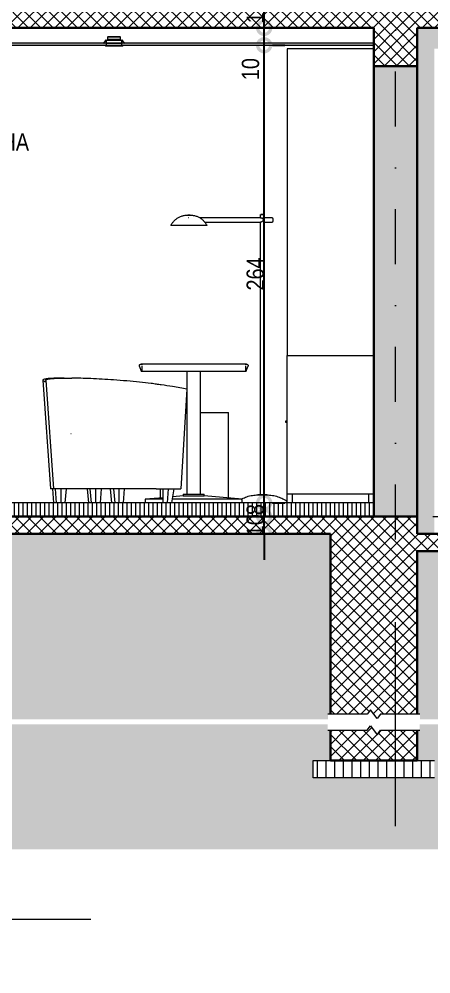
# Model space of a CAD drawing. Header units: centimetres. Extents: x 0 to 25250, y 0 to 2250.
# Drawn here: x 10441 to 10679, y 1132 to 1683 of the extents above; entities that cross this region are included whole.
import ezdxf

# ---------------------------------------------------------------- set-up
doc = ezdxf.new("R2010")
doc.units = ezdxf.units.CM
doc.linetypes.add('20-View-1$0$Dash', pattern=[31.75, 15.875, -15.875])
doc.linetypes.add('20-View-1$0$Dash dot', pattern=[79.375, 31.75, -23.8125, 0, -23.8125])
for name, color, linetype, lineweight in [('A-ANNO-DIMS', 7, 'Continuous', 9), ('A-AREA-IDEN', 7, 'Continuous', 9), ('A-CLNG', 7, 'Continuous', 15), ('A-CLNG-PATT', 7, 'Continuous', 15), ('A-DETL', 7, 'Continuous', 9), ('A-DETL-GENF', 7, 'Continuous', 9), ('A-DETL-MBND', 7, 'Continuous', 9), ('A-FLOR-FNSH', 7, 'Continuous', 9), ('A-FLOR-LEVL', 7, 'Continuous', 9), ('A-FLOR-MCUT', 7, 'Continuous', 9), ('A-FLOR-PATT', 7, 'Continuous', 9), ('A-WALL', 7, 'Continuous', 9), ('A-WALL-PATT', 7, 'Continuous', 9), ('E-ELEC-EQPM', 7, 'Continuous', 9), ('E-LITE-EQPM', 7, 'Continuous', 9), ('G-ANNO-TTLB', 7, 'Continuous', 9), ('I-FURN', 7, 'Continuous', 9), ('M-EQPM', 7, 'Continuous', 9), ('S-BEAM', 7, 'Continuous', 9), ('S-GRID', 7, 'Continuous', 9)]:
    doc.layers.add(name, color=color, linetype=linetype, lineweight=lineweight)
doc.styles.add('20-View-1$0$Arial Narrow', font='ARIALN.TTF', dxfattribs={"height": 10})
doc.styles.add('20-View-1$0$Arial Narrow_1', font='ARIALN.TTF', dxfattribs={"height": 10})
doc.dimstyles.new('20-View-1$0$TEC_DIM', dxfattribs={"dimscale": 30.48, "dimtxt": 10.23431, "dimasz": 0.492126, "dimexe": 0.393701, "dimexo": 0.246063, "dimgap": 0, "dimtad": 1, "dimdec": 0, "dimzin": 0, "dimdsep": 46, "dimtxsty": '20-View-1$0$Arial Narrow', "dimblk1": '20-View-1$0$_DotSmall', "dimblk2": '20-View-1$0$_DotSmall', "dimsah": 1, "dimcen": 0.09, "dimazin": 0, "dimtfac": 1, "dimtdec": 4, "dimtix": 1, "dimtmove": 0, "dimatfit": 3, "dimfxl": 1, "dimtvp": 1, "dimtolj": 1, "dimtzin": 0, "dimarcsym": 2})
doc.dimstyles.new('20-View-1$0$TEC_DIM_2', dxfattribs={"dimscale": 30.48, "dimtxt": 10.23431, "dimasz": 0.492126, "dimexe": 0.393701, "dimexo": 0.246063, "dimgap": 0, "dimtad": 1, "dimdec": 0, "dimzin": 0, "dimdsep": 46, "dimtxsty": '20-View-1$0$Arial Narrow', "dimblk1": '20-View-1$0$_DotSmall', "dimblk2": '20-View-1$0$_DotSmall', "dimsah": 1, "dimcen": 0.09, "dimazin": 0, "dimtfac": 1, "dimtdec": 4, "dimtix": 1, "dimtmove": 2, "dimatfit": 3, "dimfxl": 1, "dimtvp": 1, "dimtolj": 1, "dimtzin": 0, "dimarcsym": 2})
pattern_1 = [(45, (10368.9557, 1691.626), (-3.535534, 3.535534), []), (135, (10368.9557, 1691.626), (-3.535534, -3.535534), [])]
pattern_2 = [(0, (10368.956, 1691.626), (19.05, 19.05), [19.05, -19.05]), (0, (10368.956, 1698.77), (19.05, 19.05), [19.05, -19.05]), (0, (10368.956, 1705.913), (19.05, 19.05), [19.05, -19.05]), (90, (10371.337, 1708.295), (-19.05, 19.05), [19.05, -19.05]), (90, (10378.48, 1708.295), (-19.05, 19.05), [19.05, -19.05]), (90, (10385.625, 1708.295), (-19.05, 19.05), [19.05, -19.05])]

# ---------------------------------------------------------------- blocks, each defined once
blk = doc.blocks.new('Viewport - TYPE-NAME SCALE LEVEL-1451543-СГРАДА ТИП III - ВЕРТИКАЛНИ РАЗРЕЗИ 1-1_ 2-2')
at = {"layer": 'G-ANNO-TTLB'}
for p, q in [((0, -0.627), (0, 0.627)), ((2.363, 0), (-3.913, 0))]:
    blk.add_line(p, q, dxfattribs=at)
blk = doc.blocks.new('ШКАФ - ШКАФ-2266388-1-1')
at = {"layer": 'I-FURN', "color": 253, "true_color": 0xaaaaaa}
for p, q in [((-759.14, 93), (-709.14, 93)), ((-759.14, 13), (-759.14, 93)), ((-709.14, 13), (-759.14, 13)), ((-756.14, 8), (-756.14, 13)), ((-712.14, 8), (-712.14, 13))]:
    blk.add_line(p, q, dxfattribs=at)
blk = doc.blocks.new('Furniture_Crescent_Armchair - 870x580x380mm-1673152-1-1')
at = {"layer": 'I-FURN', "color": 253, "true_color": 0xaaaaaa}
for p, q in [((-898.52, 78.72), (-894.14, 16)), ((-887.86, 79.85), (-883.61, 79.85)), ((-817.2, 73.47), (-820.66, 16)), ((-884.7, 16), (-894.14, 16)), ((-892.31, 8), (-893.01, 16)), ((-889.83, 16), (-889.83, 8)), ((-887.36, 8), (-886.65, 16)), ((-880.46, 16), (-884.7, 16)), ((-834.89, 16), (-880.46, 16)), ((-872.17, 8), (-872.88, 16)), ((-869.69, 8), (-869.69, 16)), ((-866.51, 16), (-867.22, 8)), ((-859.43, 16), (-858.72, 8)), ((-856.24, 8), (-856.24, 16)), ((-853.77, 8), (-853.06, 16)), ((-834.89, 16), (-820.66, 16)), ((-830.8, 8), (-830.8, 16)), ((-828.33, 8), (-827.62, 16)), ((-825.85, 8), (-824.44, 16))]:
    blk.add_line(p, q, dxfattribs=at)
at = {"layer": 'I-FURN', "color": 253, "true_color": 0xaaaaaa, "flags": 128}
blk.add_lwpolyline([(-884.11, 47.99), (-884.01, 48), (-883.92, 48)], dxfattribs=at)
at = {"layer": 'I-FURN', "color": 253, "true_color": 0xaaaaaa}
for points, knots in [([(-898.47, 78.59), (-898.6, 78.79), (-898.34, 79.15), (-896.35, 79.55), (-893.45, 79.76), (-890.46, 79.84), (-888.76, 79.85), (-887.86, 79.85)], [0.4705882, 0.4705882, 0.4705882, 0.4705882, 0.6029412, 0.7352941, 0.8676471, 0.9338235, 1, 1, 1, 1]), ([(-831.92, 76), (-832.81, 76.13), (-834.68, 76.4), (-838.75, 76.92), (-844.39, 77.56), (-851.75, 78.26), (-859.1, 78.84), (-866.11, 79.29), (-872.57, 79.61), (-877.53, 79.78), (-881.14, 79.84), (-882.81, 79.85), (-883.61, 79.85)], [-1, -1, -1, -1, -0.933824, -0.867647, -0.735294, -0.602941, -0.470588, -0.352941, -0.235294, -0.117647, -0.058824, 0, 0, 0, 0]), ([(-817.2, 73.47), (-818.42, 73.72), (-821.02, 74.22), (-825.86, 75.06), (-829.64, 75.66), (-831.92, 76)], [-1, -1, -1, -1, -0.7, -0.4, 0, 0, 0, 0])]:
    blk.add_open_spline(points, degree=3, knots=knots, dxfattribs=at)
blk = doc.blocks.new('Furniture_Crescent_Armchair - 870x580x380mm-1824840-1-1')
at = {"layer": 'I-FURN', "color": 253, "true_color": 0xaaaaaa}
for p, q in [((-900.25, 78.72), (-895.87, 16)), ((-887.86, 79.85), (-889.59, 79.85)), ((-894.28, 16), (-895.87, 16)), ((-894.74, 16), (-894.04, 8)), ((-874.61, 16), (-873.9, 8)), ((-860.45, 8), (-861.16, 16)), ((-832.53, 16), (-832.53, 10.75))]:
    blk.add_line(p, q, dxfattribs=at)
blk.add_open_spline([(-889.59, 79.85), (-890.39, 79.85), (-891.91, 79.84), (-894.63, 79.78), (-897.38, 79.61), (-899.52, 79.29), (-900.47, 78.84), (-900.05, 78.32), (-899, 77.92), (-898.43, 77.75)], degree=3, knots=[0, 0, 0, 0, 0.0588235, 0.1176471, 0.2352941, 0.3529412, 0.4705882, 0.6029412, 0.6983629, 0.6983629, 0.6983629, 0.6983629], dxfattribs=at)
blk = doc.blocks.new('Furniture_Table_Cafe - Furniture_Table_Cafe-1825741-1-1')
at = {"layer": 'I-FURN', "color": 253, "true_color": 0xaaaaaa}
for p, q in [((-844.46, 86.64), (-843.44, 84)), ((-843.44, 84), (-782.84, 84)), ((-843.14, 88), (-843.14, 87.3)), ((-843.14, 86.85), (-843.14, 84)), ((-817.14, 84), (-817.14, 12.92)), ((-809.14, 12.92), (-809.14, 84)), ((-783.14, 87.3), (-783.14, 88)), ((-783.14, 84), (-783.14, 86.85)), ((-782.84, 84), (-781.83, 86.64)), ((-819.23, 11.92), (-825.25, 11.39)), ((-819.23, 12.92), (-819.23, 11.92)), ((-819.23, 12.92), (-807.06, 12.92)), ((-819.23, 11.92), (-807.06, 11.92)), ((-807.06, 11.92), (-807.06, 12.92)), ((-785.14, 10), (-807.06, 11.92)), ((-830.8, 10.9), (-841.14, 10)), ((-841.14, 10), (-841.14, 8)), ((-830.87, 10), (-841.14, 10)), ((-785.14, 10), (-825.55, 10)), ((-785.14, 8), (-785.14, 10))]:
    blk.add_line(p, q, dxfattribs=at)
at = {"layer": 'I-FURN', "color": 253, "true_color": 0xaaaaaa, "flags": 128}
for points in [[(-844.46, 86.64), (-844.47, 86.68), (-844.48, 86.72), (-844.49, 86.76), (-844.5, 86.79), (-844.51, 86.83), (-844.52, 86.87), (-844.52, 86.91), (-844.52, 86.95), (-844.52, 86.99), (-844.52, 87.03), (-844.52, 87.07), (-844.52, 87.11), (-844.51, 87.15), (-844.51, 87.19), (-844.5, 87.23), (-844.49, 87.27), (-844.48, 87.31), (-844.46, 87.35), (-844.45, 87.38), (-844.43, 87.42), (-844.41, 87.46), (-844.39, 87.49), (-844.37, 87.53), (-844.35, 87.56), (-844.33, 87.59), (-844.31, 87.62), (-844.28, 87.65), (-844.25, 87.68), (-844.23, 87.71), (-844.2, 87.74), (-844.17, 87.77), (-844.13, 87.79), (-844.1, 87.82), (-844.07, 87.84), (-844.04, 87.86), (-844, 87.88), (-843.97, 87.9), (-843.93, 87.91), (-843.89, 87.93), (-843.85, 87.94), (-843.82, 87.96), (-843.78, 87.97), (-843.74, 87.98), (-843.7, 87.98), (-843.66, 87.99), (-843.62, 88), (-843.58, 88), (-843.54, 88), (-843.52, 88)], [(-843.52, 88), (-843.5, 88), (-843.43, 88), (-843.31, 88), (-843.14, 88)], [(-782.76, 88), (-782.79, 88), (-782.86, 88), (-782.98, 88), (-783.15, 88), (-783.37, 88), (-783.63, 88), (-783.95, 88), (-784.31, 88), (-784.71, 88), (-785.16, 88), (-785.66, 88), (-786.2, 88), (-786.78, 88), (-787.4, 88), (-788.07, 88), (-788.78, 88), (-789.52, 88), (-790.3, 88), (-791.12, 88), (-791.98, 88), (-792.87, 88), (-793.79, 88), (-794.74, 88), (-795.72, 88), (-796.73, 88), (-797.76, 88), (-798.82, 88), (-799.91, 88), (-801.01, 88), (-802.13, 88), (-803.28, 88), (-804.43, 88), (-805.6, 88), (-806.79, 88), (-807.98, 88), (-809.18, 88), (-810.39, 88), (-811.6, 88), (-812.82, 88), (-814.03, 88), (-815.24, 88), (-816.45, 88), (-817.66, 88), (-818.86, 88), (-820.05, 88), (-821.22, 88), (-822.39, 88), (-823.54, 88), (-824.67, 88), (-825.79, 88), (-826.88, 88), (-827.95, 88), (-829, 88), (-830.03, 88), (-831.02, 88), (-831.99, 88), (-832.93, 88), (-833.83, 88), (-834.71, 88), (-835.55, 88), (-836.35, 88), (-837.11, 88), (-837.84, 88), (-838.53, 88), (-839.18, 88), (-839.78, 88), (-840.34, 88), (-840.86, 88), (-841.34, 88), (-841.77, 88), (-842.15, 88), (-842.49, 88), (-842.78, 88), (-843.02, 88), (-843.22, 88), (-843.37, 88), (-843.47, 88), (-843.52, 88), (-843.52, 88)], [(-783.17, 88), (-783.07, 88), (-782.92, 88), (-782.82, 88), (-782.77, 88), (-782.76, 88)], [(-782.76, 88), (-782.72, 88), (-782.68, 88), (-782.64, 87.99), (-782.6, 87.99), (-782.56, 87.98), (-782.53, 87.97), (-782.49, 87.96), (-782.45, 87.95), (-782.41, 87.94), (-782.37, 87.92), (-782.34, 87.9), (-782.3, 87.89), (-782.27, 87.87), (-782.23, 87.85), (-782.2, 87.83), (-782.17, 87.8), (-782.13, 87.78), (-782.1, 87.75), (-782.07, 87.72), (-782.05, 87.7), (-782.02, 87.67), (-781.99, 87.64), (-781.97, 87.61), (-781.94, 87.57), (-781.92, 87.54), (-781.9, 87.51), (-781.88, 87.47), (-781.86, 87.44), (-781.85, 87.4), (-781.83, 87.36), (-781.82, 87.32), (-781.8, 87.29), (-781.79, 87.25), (-781.79, 87.21), (-781.78, 87.17), (-781.77, 87.13), (-781.77, 87.09), (-781.76, 87.05), (-781.76, 87.01), (-781.76, 86.97), (-781.77, 86.93), (-781.77, 86.89), (-781.77, 86.85), (-781.78, 86.81), (-781.79, 86.77), (-781.8, 86.73), (-781.81, 86.7), (-781.82, 86.66), (-781.83, 86.64)]]:
    blk.add_lwpolyline(points, dxfattribs=at)
blk = doc.blocks.new('Fireplace - Type 1-2346596-1-1')
at = {"layer": 'E-ELEC-EQPM', "color": 253, "true_color": 0xaaaaaa}
for p, q in [((-759.14, 270), (-759.14, 93)), ((-709.14, 270), (-759.14, 270)), ((-760.07, 54.99), (-760.07, 54.49)), ((-759.14, 54.99), (-760.07, 54.99)), ((-760.07, 54.99), (-760.07, 54.49)), ((-760.07, 54.99), (-759.14, 54.99)), ((-760.07, 54.49), (-759.14, 54.49)), ((-759.14, 54.49), (-760.07, 54.49)), ((-759.37, 54.99), (-759.14, 54.99)), ((-759.37, 54.49), (-759.37, 54.99)), ((-759.14, 54.99), (-759.37, 54.99)), ((-759.37, 54.99), (-759.37, 54.49)), ((-759.14, 54.49), (-759.37, 54.49)), ((-759.37, 54.49), (-759.14, 54.49)), ((-759.14, 8), (-759.14, 13))]:
    blk.add_line(p, q, dxfattribs=at)
blk = doc.blocks.new('Heat_Pump-Floor_Unit-VRV_IV-Daikin-FXLQ_MVJU - ERROR_LOAD Type Catalog-2382949-1-1')
at = {"layer": 'M-EQPM'}
for p, q in [((-818.01, 60.01), (-817.14, 60.01)), ((-809.14, 60.01), (-795.68, 60.01)), ((-795.68, 60.01), (-793.14, 60.01)), ((-793.14, 10.7), (-793.14, 60.01))]:
    blk.add_line(p, q, dxfattribs=at)
blk = doc.blocks.new('TEC-BREAKLINE - M_Break Line-2500870-1-1')
at = {"layer": 'A-DETL-GENF'}
for p, q in [((-1762.95, -114), (-1785.63, -114)), ((-1761.05, -111.46), (-1762.95, -114)), ((-1757.24, -116.54), (-1761.05, -111.46)), ((-1755.33, -114), (-1757.24, -116.54)), ((-1732.57, -114), (-1755.33, -114))]:
    blk.add_line(p, q, dxfattribs=at)
blk = doc.blocks.new('TEC-BREAKLINE - M_Break Line-V26-1-1')
at = {"layer": 'A-DETL-GENF'}
for p, q in [((-1762.95, -123.37), (-1761.05, -120.83)), ((-1761.05, -120.83), (-1757.24, -125.91)), ((-1785.72, -123.37), (-1762.95, -123.37)), ((-1757.24, -125.91), (-1755.33, -123.37)), ((-1755.33, -123.37), (-1732.66, -123.37))]:
    blk.add_line(p, q, dxfattribs=at)
blk = doc.blocks.new('20-View-1$0$_DotSmall')
at = {"color": 0, "linetype": 'ByBlock', "const_width": 0.5}
blk.add_lwpolyline([(-0.0625, 0, 1), (0.0625, 0, 1)], format="xyb", close=True, dxfattribs=at)
blk = doc.blocks.new('*D2991')
at = {"layer": 'A-ANNO-DIMS', "color": 0, "lineweight": -2, "transparency": 16777216}
for p, q in [((10582.28, 1395.96), (10582.28, 1410.96)), ((10582.28, 1385.96), (10582.28, 1395.96)), ((10587.13, 1395.96), (10594.28, 1395.96)), ((10582.28, 1385.96), (10582.28, 1370.96)), ((10587.13, 1385.96), (10594.28, 1385.96))]:
    blk.add_line(p, q, dxfattribs=at)
at = {"layer": 'A-ANNO-DIMS', "color": 0, "lineweight": -2, "transparency": 16777216, "xscale": 15, "yscale": 15, "zscale": 15}
for p, rotation in [((10582.28, 1395.96), 270), ((10582.28, 1385.96), 90)]:
    blk.add_blockref('20-View-1$0$_DotSmall', p, dxfattribs=dict(at, rotation=rotation))
at = {"layer": 'A-ANNO-DIMS', "color": 0, "transparency": 16777216, "insert": (10577.18, 1390.96), "char_height": 10, "width": 15.2053, "attachment_point": 5, "rotation": 90, "style": '20-View-1$0$Arial Narrow'}
blk.add_mtext('\\A1;10', dxfattribs=at)
blk = doc.blocks.new('*D2992')
at = {"layer": 'A-ANNO-DIMS', "color": 0, "lineweight": -2, "transparency": 16777216}
for p, q in [((10582.28, 1395.96), (10582.28, 1403.96)), ((10587.13, 1403.96), (10594.28, 1403.96)), ((10587.13, 1395.96), (10594.28, 1395.96))]:
    blk.add_line(p, q, dxfattribs=at)
at = {"layer": 'A-ANNO-DIMS', "color": 0, "lineweight": -2, "transparency": 16777216, "xscale": 15, "yscale": 15, "zscale": 15}
for p, rotation in [((10582.28, 1403.96), 90), ((10582.28, 1395.96), 270)]:
    blk.add_blockref('20-View-1$0$_DotSmall', p, dxfattribs=dict(at, rotation=rotation))
at = {"layer": 'A-ANNO-DIMS', "color": 0, "transparency": 16777216, "insert": (10577.18, 1399.96), "char_height": 10, "width": 7.6026, "attachment_point": 5, "rotation": 90, "style": '20-View-1$0$Arial Narrow'}
blk.add_mtext('\\A1;8', dxfattribs=at)
blk = doc.blocks.new('*D2993')
at = {"layer": 'A-ANNO-DIMS', "color": 0, "lineweight": -2, "transparency": 16777216}
for p, q in [((10582.28, 1403.96), (10582.28, 1667.96)), ((10587.13, 1667.96), (10594.28, 1667.96)), ((10587.13, 1403.96), (10594.28, 1403.96))]:
    blk.add_line(p, q, dxfattribs=at)
at = {"layer": 'A-ANNO-DIMS', "color": 0, "lineweight": -2, "transparency": 16777216, "xscale": 15, "yscale": 15, "zscale": 15}
for p, rotation in [((10582.28, 1667.96), 90), ((10582.28, 1403.96), 270)]:
    blk.add_blockref('20-View-1$0$_DotSmall', p, dxfattribs=dict(at, rotation=rotation))
at = {"layer": 'A-ANNO-DIMS', "color": 0, "transparency": 16777216, "insert": (10577.18, 1535.96), "char_height": 10, "width": 22.8079, "attachment_point": 5, "rotation": 90, "style": '20-View-1$0$Arial Narrow'}
blk.add_mtext('\\A1;264', dxfattribs=at)
blk = doc.blocks.new('*D2994')
at = {"layer": 'A-ANNO-DIMS', "color": 0, "lineweight": -2, "transparency": 16777216}
for p, q in [((10582.28, 1667.96), (10582.28, 1677.96)), ((10587.13, 1677.96), (10594.28, 1677.96)), ((10587.13, 1667.96), (10594.28, 1667.96))]:
    blk.add_line(p, q, dxfattribs=at)
at = {"layer": 'A-ANNO-DIMS', "color": 0, "lineweight": -2, "transparency": 16777216, "xscale": 15, "yscale": 15, "zscale": 15}
for p, rotation in [((10582.28, 1677.96), 90), ((10582.28, 1667.96), 270)]:
    blk.add_blockref('20-View-1$0$_DotSmall', p, dxfattribs=dict(at, rotation=rotation))
at = {"layer": 'A-ANNO-DIMS', "color": 0, "transparency": 16777216, "insert": (10569.36, 1647.82), "char_height": 10, "width": 15.2053, "attachment_point": 1, "rotation": 90, "line_spacing_factor": 0.974696, "style": '20-View-1$0$Arial Narrow'}
blk.add_mtext('\\A1;10', dxfattribs=at)
blk = doc.blocks.new('*D2995')
at = {"layer": 'A-ANNO-DIMS', "color": 0, "lineweight": -2, "transparency": 16777216}
for p, q in [((10582.28, 1677.96), (10582.28, 1695.96)), ((10587.13, 1695.96), (10594.28, 1695.96)), ((10587.13, 1677.96), (10594.28, 1677.96))]:
    blk.add_line(p, q, dxfattribs=at)
at = {"layer": 'A-ANNO-DIMS', "color": 0, "lineweight": -2, "transparency": 16777216, "xscale": 15, "yscale": 15, "zscale": 15}
for p, rotation in [((10582.28, 1695.96), 90), ((10582.28, 1677.96), 270)]:
    blk.add_blockref('20-View-1$0$_DotSmall', p, dxfattribs=dict(at, rotation=rotation))
at = {"layer": 'A-ANNO-DIMS', "color": 0, "transparency": 16777216, "insert": (10577.18, 1686.96), "char_height": 10, "width": 15.2053, "attachment_point": 5, "rotation": 90, "style": '20-View-1$0$Arial Narrow'}
blk.add_mtext('\\A1;18', dxfattribs=at)
blk = doc.blocks.new('ClearAccent-RS060B-3D - 1xLED5-36-_830-V6-1-1')
at = {"layer": 'E-LITE-EQPM', "lineweight": 5}
for p, q in [((-863.72, 273.32), (-863.64, 273.25)), ((-854.64, 273.25), (-854.57, 273.32))]:
    blk.add_line(p, q, dxfattribs=at)
blk = doc.blocks.new('ClearAccent-RS060B-3D - 1xLED5-36-_830-V7-1-1')
at = {"layer": 'E-LITE-EQPM', "lineweight": 5}
for p, q in [((-862.54, 277), (-862.89, 276.64)), ((-862.89, 276.64), (-862.89, 275.24)), ((-855.39, 276.64), (-862.89, 276.64)), ((-862.54, 277), (-855.75, 277)), ((-855.39, 276.64), (-855.75, 277)), ((-855.39, 275.24), (-855.39, 276.64)), ((-863.88, 275.11), (-865.26, 273.15)), ((-865.26, 273.15), (-865.09, 273.03)), ((-865.09, 273.03), (-863.72, 275)), ((-864.14, 272), (-864.14, 271.5)), ((-864.14, 272), (-854.14, 272)), ((-854.14, 271.5), (-864.14, 271.5)), ((-863.72, 275), (-863.88, 275.11)), ((-863.72, 275), (-863.72, 273.32)), ((-863.72, 275), (-854.57, 275)), ((-863.72, 273.32), (-863.64, 273.25)), ((-863.72, 273.32), (-854.57, 273.32)), ((-863.64, 273.25), (-863.64, 272)), ((-863.64, 273.25), (-854.64, 273.25)), ((-862.89, 275.24), (-863.14, 275)), ((-862.89, 275.24), (-855.39, 275.24)), ((-855.39, 275.24), (-862.89, 275.24)), ((-862.44, 275.24), (-862.44, 275)), ((-855.85, 275), (-855.85, 275.24)), ((-855.15, 275), (-855.39, 275.24)), ((-854.64, 273.25), (-854.57, 273.32)), ((-854.64, 272), (-854.64, 273.25)), ((-854.41, 275.11), (-854.57, 275)), ((-854.57, 275), (-853.2, 273.03)), ((-854.57, 273.32), (-854.57, 275)), ((-853.03, 273.15), (-854.41, 275.11)), ((-854.14, 271.5), (-854.14, 272)), ((-853.2, 273.03), (-853.03, 273.15))]:
    blk.add_line(p, q, dxfattribs=at)
blk = doc.blocks.new('Stehleuchte Verlängerungsarm - 1521lm _ 2700K _ 1600x600mm-1640303-1-1')
at = {"layer": 'E-LITE-EQPM', "lineweight": 5}
for p, q in [((-816.22, 172.39), (-816.42, 172.4)), ((-774.44, 172.44), (-809.7, 172.44)), ((-774.81, 174.35), (-774.81, 172.39)), ((-773.94, 174.35), (-774.43, 174.35)), ((-774.43, 174.35), (-772.58, 174.35)), ((-773.12, 174.35), (-773.93, 174.35)), ((-768.13, 172.44), (-772.6, 172.44)), ((-772.58, 174.35), (-772.38, 174.35)), ((-772.2, 172.03), (-772.2, 174.35)), ((-808.57, 168), (-826.24, 168)), ((-805.65, 168), (-808.57, 168)), ((-806.85, 169.9), (-774.44, 169.9)), ((-774.81, 169.96), (-774.81, 12.48)), ((-772.6, 169.9), (-768.13, 169.9)), ((-772.2, 12.48), (-772.2, 170.32))]:
    blk.add_line(p, q, dxfattribs=at)
at = {"layer": 'E-LITE-EQPM', "lineweight": 5, "flags": 128}
for points in [[(-826.37, 168), (-826.16, 168.39), (-825.94, 168.76), (-825.7, 169.13), (-825.45, 169.49), (-825.19, 169.83), (-824.91, 170.17), (-824.62, 170.5), (-824.32, 170.81), (-824, 171.11), (-823.67, 171.4), (-823.33, 171.67), (-822.98, 171.93), (-822.62, 172.18), (-822.25, 172.41), (-821.88, 172.63), (-821.49, 172.83), (-821.09, 173.02), (-820.69, 173.19), (-820.28, 173.34), (-819.87, 173.48), (-819.45, 173.6), (-819.03, 173.71), (-818.6, 173.79), (-818.17, 173.86), (-817.73, 173.92), (-817.3, 173.95), (-816.86, 173.97), (-816.64, 173.97)], [(-815.45, 173.97), (-815.47, 173.97), (-815.49, 173.97), (-815.51, 173.97), (-815.54, 173.97), (-815.56, 173.97), (-815.58, 173.97), (-815.61, 173.97), (-815.63, 173.97), (-815.66, 173.97), (-815.68, 173.97), (-815.71, 173.97), (-815.73, 173.97), (-815.76, 173.97), (-815.79, 173.97), (-815.81, 173.97), (-815.84, 173.97), (-815.87, 173.97), (-815.9, 173.97), (-815.93, 173.97), (-815.95, 173.97), (-815.98, 173.97), (-816.01, 173.97), (-816.04, 173.97), (-816.06, 173.97), (-816.09, 173.97), (-816.12, 173.97), (-816.14, 173.97), (-816.17, 173.97), (-816.2, 173.97), (-816.22, 173.97), (-816.25, 173.97), (-816.27, 173.97), (-816.3, 173.97), (-816.32, 173.97), (-816.34, 173.97), (-816.36, 173.97), (-816.39, 173.97), (-816.41, 173.97), (-816.43, 173.97), (-816.45, 173.97), (-816.47, 173.97), (-816.48, 173.97), (-816.5, 173.97), (-816.52, 173.97), (-816.53, 173.97), (-816.55, 173.97), (-816.56, 173.97), (-816.57, 173.97), (-816.58, 173.97), (-816.59, 173.97), (-816.6, 173.97), (-816.61, 173.97), (-816.62, 173.97), (-816.62, 173.97), (-816.63, 173.97), (-816.63, 173.97), (-816.63, 173.97), (-816.64, 173.97), (-816.64, 173.97)], [(-816.64, 173.97), (-816.64, 173.97), (-816.63, 173.97), (-816.63, 173.97), (-816.63, 173.97), (-816.62, 173.97), (-816.62, 173.97), (-816.61, 173.97), (-816.6, 173.97), (-816.59, 173.97), (-816.58, 173.97), (-816.57, 173.97), (-816.56, 173.97), (-816.54, 173.97), (-816.53, 173.97), (-816.52, 173.97), (-816.5, 173.97), (-816.48, 173.97), (-816.46, 173.97), (-816.45, 173.97), (-816.43, 173.97)], [(-816.43, 173.97), (-816.41, 173.97), (-816.39, 173.97), (-816.37, 173.97), (-816.35, 173.97), (-816.33, 173.97), (-816.3, 173.97), (-816.28, 173.97), (-816.25, 173.97), (-816.23, 173.97), (-816.2, 173.97), (-816.18, 173.97), (-816.15, 173.97), (-816.12, 173.97), (-816.1, 173.97), (-816.07, 173.97), (-816.04, 173.97), (-816.02, 173.97), (-815.99, 173.97), (-815.96, 173.97), (-815.93, 173.97), (-815.9, 173.97), (-815.88, 173.97), (-815.85, 173.97), (-815.82, 173.97), (-815.79, 173.97), (-815.77, 173.97), (-815.74, 173.97), (-815.71, 173.97), (-815.69, 173.97), (-815.66, 173.97), (-815.64, 173.97), (-815.61, 173.97), (-815.59, 173.97), (-815.57, 173.97), (-815.54, 173.97), (-815.52, 173.97), (-815.5, 173.97), (-815.48, 173.97), (-815.46, 173.97), (-815.44, 173.97), (-815.42, 173.97), (-815.4, 173.97), (-815.38, 173.97), (-815.37, 173.97), (-815.35, 173.97), (-815.34, 173.97), (-815.33, 173.97), (-815.31, 173.97), (-815.3, 173.97), (-815.29, 173.97), (-815.28, 173.97), (-815.28, 173.97), (-815.27, 173.97), (-815.26, 173.97), (-815.26, 173.97), (-815.25, 173.97), (-815.25, 173.97), (-815.25, 173.97), (-815.25, 173.97)], [(-815.25, 173.97), (-815.25, 173.97), (-815.25, 173.97), (-815.25, 173.97), (-815.26, 173.97), (-815.26, 173.97), (-815.27, 173.97), (-815.28, 173.97), (-815.28, 173.97), (-815.29, 173.97), (-815.3, 173.97), (-815.32, 173.97), (-815.33, 173.97), (-815.34, 173.97), (-815.36, 173.97), (-815.37, 173.97), (-815.39, 173.97), (-815.4, 173.97), (-815.42, 173.97), (-815.44, 173.97), (-815.45, 173.97)], [(-815.25, 173.97), (-814.81, 173.96), (-814.38, 173.94), (-813.94, 173.89), (-813.51, 173.83), (-813.08, 173.75), (-812.65, 173.66), (-812.23, 173.55), (-811.82, 173.42), (-811.4, 173.27), (-811, 173.11), (-810.6, 172.93), (-810.21, 172.74), (-809.83, 172.53), (-809.45, 172.3), (-809.09, 172.06), (-808.73, 171.81), (-808.39, 171.54), (-808.05, 171.26), (-807.73, 170.97), (-807.42, 170.66), (-807.12, 170.34), (-806.84, 170.01), (-806.57, 169.67), (-806.31, 169.32), (-806.07, 168.95), (-805.84, 168.58), (-805.62, 168.2), (-805.52, 168)], [(-785.68, 10.05), (-785.38, 10.21), (-784.65, 10.57), (-783.92, 10.9), (-783.17, 11.2), (-782.41, 11.47), (-781.63, 11.71), (-780.85, 11.92), (-780.07, 12.09), (-779.27, 12.24), (-778.47, 12.35), (-777.67, 12.43), (-776.87, 12.48), (-776.06, 12.5), (-776.05, 12.5)], [(-775.3, 12.5), (-775.37, 12.5), (-775.44, 12.5), (-775.5, 12.5), (-775.56, 12.5), (-775.62, 12.5), (-775.68, 12.5), (-775.73, 12.5), (-775.77, 12.5), (-775.82, 12.5), (-775.86, 12.5), (-775.9, 12.5), (-775.93, 12.5), (-775.96, 12.5), (-775.98, 12.5), (-776, 12.5), (-776.02, 12.5), (-776.03, 12.5), (-776.04, 12.5), (-776.04, 12.5), (-776.05, 12.5)], [(-776.05, 12.5), (-776.04, 12.5), (-776.04, 12.5), (-776.03, 12.5), (-776.01, 12.5), (-775.99, 12.5), (-775.97, 12.5), (-775.95, 12.5), (-775.92, 12.5), (-775.88, 12.5), (-775.84, 12.5), (-775.8, 12.5), (-775.76, 12.5), (-775.71, 12.5), (-775.66, 12.5), (-775.6, 12.5), (-775.54, 12.5), (-775.48, 12.5), (-775.41, 12.5), (-775.35, 12.5), (-775.27, 12.5), (-775.2, 12.5), (-775.12, 12.5), (-775.04, 12.5), (-774.96, 12.5), (-774.88, 12.5), (-774.79, 12.5), (-774.7, 12.5), (-774.61, 12.5), (-774.52, 12.5), (-774.43, 12.5), (-774.33, 12.5), (-774.23, 12.5), (-774.14, 12.5), (-774.04, 12.5), (-773.94, 12.5), (-773.84, 12.5), (-773.74, 12.5), (-773.63, 12.5), (-773.53, 12.5), (-773.43, 12.5), (-773.33, 12.5), (-773.23, 12.5), (-773.13, 12.5), (-773.03, 12.5), (-772.93, 12.5), (-772.83, 12.5), (-772.73, 12.5), (-772.64, 12.5), (-772.54, 12.5), (-772.45, 12.5), (-772.36, 12.5), (-772.27, 12.5), (-772.18, 12.5), (-772.09, 12.5), (-772.01, 12.5), (-771.93, 12.5), (-771.85, 12.5), (-771.78, 12.5), (-771.71, 12.5)], [(-770.97, 12.5), (-770.97, 12.5), (-770.97, 12.5), (-770.98, 12.5), (-771, 12.5), (-771.02, 12.5), (-771.04, 12.5), (-771.06, 12.5), (-771.09, 12.5), (-771.13, 12.5), (-771.17, 12.5), (-771.21, 12.5), (-771.25, 12.5), (-771.3, 12.5), (-771.35, 12.5), (-771.41, 12.5), (-771.47, 12.5), (-771.53, 12.5), (-771.6, 12.5), (-771.66, 12.5), (-771.74, 12.5), (-771.81, 12.5), (-771.89, 12.5), (-771.97, 12.5), (-772.05, 12.5), (-772.13, 12.5), (-772.22, 12.5), (-772.31, 12.5), (-772.4, 12.5), (-772.49, 12.5), (-772.58, 12.5), (-772.68, 12.5), (-772.78, 12.5), (-772.87, 12.5), (-772.97, 12.5), (-773.07, 12.5), (-773.17, 12.5), (-773.27, 12.5), (-773.38, 12.5), (-773.48, 12.5), (-773.58, 12.5), (-773.68, 12.5), (-773.78, 12.5), (-773.88, 12.5), (-773.98, 12.5), (-774.08, 12.5), (-774.18, 12.5), (-774.28, 12.5), (-774.37, 12.5), (-774.47, 12.5), (-774.56, 12.5), (-774.65, 12.5), (-774.74, 12.5), (-774.83, 12.5), (-774.92, 12.5), (-775, 12.5), (-775.08, 12.5), (-775.16, 12.5), (-775.23, 12.5), (-775.3, 12.5)], [(-771.71, 12.5), (-771.64, 12.5), (-771.57, 12.5), (-771.51, 12.5), (-771.45, 12.5), (-771.39, 12.5), (-771.33, 12.5), (-771.28, 12.5), (-771.24, 12.5), (-771.19, 12.5), (-771.15, 12.5), (-771.12, 12.5), (-771.08, 12.5), (-771.05, 12.5), (-771.03, 12.5), (-771.01, 12.5), (-770.99, 12.5), (-770.98, 12.5), (-770.97, 12.5), (-770.97, 12.5), (-770.97, 12.5)], [(-770.97, 12.5), (-770.16, 12.48), (-769.35, 12.43), (-768.55, 12.35), (-767.75, 12.24), (-766.96, 12.09), (-766.17, 11.92), (-765.39, 11.71), (-764.62, 11.47), (-763.86, 11.2), (-763.11, 10.9), (-762.37, 10.57), (-761.65, 10.22), (-760.94, 9.83), (-760.25, 9.41), (-759.57, 8.97), (-759.14, 8.67)]]:
    blk.add_lwpolyline(points, dxfattribs=at)
at = {"layer": 'E-LITE-EQPM', "lineweight": 5}
for start_param, end_param in [(4.712389, 6.49927), (2.925508, 4.712389)]:
    blk.add_ellipse((-768.13, 171.17), major_axis=(0, 1.27), ratio=0.707107, start_param=start_param, end_param=end_param, dxfattribs=at)
for points, knots in [([(-774.54, 172.43), (-774.52, 172.44), (-774.46, 172.44), (-774.37, 172.44), (-774.24, 172.42), (-774.1, 172.38), (-773.96, 172.31), (-773.87, 172.27), (-773.79, 172.23), (-773.72, 172.19), (-773.6, 172.1), (-773.43, 171.97), (-773.27, 171.84), (-773.17, 171.73), (-773.12, 171.67), (-773.08, 171.62), (-773.05, 171.57), (-773, 171.5), (-772.94, 171.37), (-772.9, 171.26), (-772.87, 171.17)], [0.4722222, 0.4722222, 0.4722222, 0.4722222, 0.5, 0.5277778, 0.5555556, 0.6111111, 0.6388889, 0.6666667, 0.6805556, 0.6944444, 0.7222222, 0.7777778, 0.8333333, 0.8611111, 0.875, 0.8888889, 0.9027778, 0.9166667, 0.9444444, 1, 1, 1, 1]), ([(-772.87, 171.17), (-772.9, 171.09), (-772.94, 170.98), (-773, 170.85), (-773.05, 170.78), (-773.08, 170.73), (-773.12, 170.68), (-773.17, 170.62), (-773.27, 170.51), (-773.43, 170.38), (-773.6, 170.25), (-773.72, 170.16), (-773.79, 170.12), (-773.85, 170.09), (-773.9, 170.06), (-773.97, 170.03), (-774.1, 169.97), (-774.24, 169.93), (-774.37, 169.91), (-774.46, 169.91), (-774.52, 169.91), (-774.54, 169.92)], [0, 0, 0, 0, 0.0555556, 0.0833333, 0.0972222, 0.1111111, 0.125, 0.1388889, 0.1666667, 0.2222222, 0.2777778, 0.3055556, 0.3194444, 0.3333333, 0.3472222, 0.3611111, 0.3888889, 0.4444444, 0.4722222, 0.5, 0.5277778, 0.5277778, 0.5277778, 0.5277778]), ([(-772.88, 172.4), (-772.89, 172.39), (-772.94, 172.37), (-773.03, 172.34), (-773.13, 172.29), (-773.2, 172.26), (-773.25, 172.23), (-773.31, 172.2), (-773.37, 172.16), (-773.41, 172.13), (-773.44, 172.11)], [0.5713592, 0.5713592, 0.5713592, 0.5713592, 0.5833333, 0.6111111, 0.6388889, 0.6527778, 0.6666667, 0.6805556, 0.6944444, 0.7153512, 0.7153512, 0.7153512, 0.7153512]), ([(-772.36, 171.17), (-772.35, 171.26), (-772.33, 171.37), (-772.3, 171.5), (-772.28, 171.57), (-772.27, 171.62), (-772.26, 171.67), (-772.24, 171.73), (-772.22, 171.84), (-772.2, 171.97), (-772.2, 172.1), (-772.22, 172.19), (-772.23, 172.23), (-772.25, 172.26), (-772.26, 172.29), (-772.29, 172.32), (-772.32, 172.35), (-772.34, 172.37), (-772.35, 172.38)], [0, 0, 0, 0, 0.0555556, 0.0833333, 0.0972222, 0.1111111, 0.125, 0.1388889, 0.1666667, 0.2222222, 0.2777778, 0.3055556, 0.3194444, 0.3333333, 0.3472222, 0.3611111, 0.3888889, 0.4020958, 0.4020958, 0.4020958, 0.4020958]), ([(-772.2, 170.32), (-772.2, 170.34), (-772.2, 170.41), (-772.22, 170.51), (-772.24, 170.62), (-772.26, 170.68), (-772.27, 170.73), (-772.28, 170.78), (-772.3, 170.85), (-772.33, 170.98), (-772.35, 171.09), (-772.36, 171.17)], [0.7577495, 0.7577495, 0.7577495, 0.7577495, 0.7777778, 0.8333333, 0.8611111, 0.875, 0.8888889, 0.9027778, 0.9166667, 0.9444444, 1, 1, 1, 1])]:
    blk.add_open_spline(points, degree=3, knots=knots, dxfattribs=at)

msp = doc.modelspace()

# ---------------------------------------------------------------- hatches: boundary and pattern name
at = {"layer": 'A-CLNG-PATT', "true_color": 0xffff80}
h = msp.add_hatch(color=51, dxfattribs=at)
h.paths.add_polyline_path([(10291.36, 1667.96), (10331.12, 1667.96), (10331.12, 1669.21), (10329.82, 1669.21), (10329.67, 1669), (10329.51, 1669.11), (10329.51, 1669.21), (10261.66, 1669.21), (10261.73, 1669.11), (10261.57, 1669), (10261.42, 1669.21), (10260.12, 1669.21), (10260.12, 1667.96), (10275.71, 1667.96)])
h.paths.add_polyline_path([(10645.62, 1667.96), (10645.62, 1669.21), (10501.66, 1669.21), (10501.73, 1669.11), (10501.57, 1669), (10501.42, 1669.21), (10500.12, 1669.21), (10500.12, 1667.96), (10619.95, 1667.96)])
h.paths.add_polyline_path([(10017.53, 1667.96), (10091.12, 1667.96), (10091.12, 1669.21), (10089.82, 1669.21), (10089.67, 1669), (10089.51, 1669.11), (10089.51, 1669.21), (10015.62, 1669.21), (10015.62, 1667.96)])
h.paths.add_polyline_path([(10100.12, 1667.96), (10171.12, 1667.96), (10171.12, 1669.21), (10169.82, 1669.21), (10169.67, 1669), (10169.51, 1669.11), (10169.51, 1669.21), (10101.66, 1669.21), (10101.73, 1669.11), (10101.57, 1669), (10101.42, 1669.21), (10100.12, 1669.21), (10100.12, 1667.98)])
h.paths.add_polyline_path([(10491.11, 1667.96), (10491.12, 1667.96), (10491.11, 1669.21), (10489.82, 1669.21), (10489.67, 1669), (10489.51, 1669.11), (10489.51, 1669.21), (10421.66, 1669.21), (10421.73, 1669.11), (10421.57, 1669), (10421.42, 1669.21), (10420.12, 1669.21), (10420.12, 1667.96), (10490.96, 1667.96)])
h.paths.add_polyline_path([(10180.12, 1667.96), (10251.12, 1667.96), (10251.12, 1669.21), (10249.82, 1669.21), (10249.67, 1669), (10249.51, 1669.11), (10249.51, 1669.21), (10181.66, 1669.21), (10181.73, 1669.11), (10181.57, 1669), (10181.42, 1669.21), (10180.12, 1669.21), (10180.12, 1667.98)])
h.paths.add_polyline_path([(10411.11, 1667.96), (10411.12, 1667.96), (10411.11, 1669.21), (10409.82, 1669.21), (10409.67, 1669), (10409.51, 1669.11), (10409.51, 1669.21), (10341.66, 1669.21), (10341.73, 1669.11), (10341.57, 1669), (10341.42, 1669.21), (10340.12, 1669.21), (10340.12, 1667.96), (10410.96, 1667.96)])
at = {"layer": 'A-DETL-GENF'}
h = msp.add_hatch(dxfattribs=at)
h.set_pattern_fill('FP1_13', color=256, style=0, pattern_type=2)
h.set_pattern_definition(pattern_2)
h.paths.add_polyline_path([(11256.99, 1278.99), (11371.03, 1278.99), (11371.03, 1365.96), (11150.62, 1365.96), (11150.62, 1295.96), (11145.62, 1295.96), (11145.62, 1281.96), (11147.25, 1281.96), (11147.25, 1278.99), (11245.85, 1278.99)])
h.paths.add_polyline_path([(9569.14, 1278.99), (9569.14, 1281.96), (9570.62, 1281.96), (9570.62, 1295.96), (9555.62, 1295.96), (9555.62, 1365.96), (9368.16, 1365.96), (9368.16, 1278.99), (9568.5, 1278.99)])
h.paths.add_polyline_path([(9626.91, 1278.99), (9976.64, 1278.99), (9976.64, 1281.96), (9978.12, 1281.96), (9978.12, 1385.96), (9620.62, 1385.96), (9620.62, 1281.96), (9622.2, 1281.96), (9622.2, 1278.99)])
h.paths.add_polyline_path([(10029.7, 1278.99), (10619.14, 1278.99), (10619.14, 1281.96), (10620.62, 1281.96), (10620.62, 1385.96), (10028.12, 1385.96), (10028.12, 1281.96), (10029.7, 1281.96), (10029.7, 1279.42)])
h.paths.add_polyline_path([(11113.76, 1278.99), (11113.76, 1281.96), (11115.62, 1281.96), (11115.62, 1375.96), (10670.62, 1375.96), (10670.62, 1281.96), (10672.2, 1281.96), (10672.2, 1278.99), (11109.56, 1278.99)])
h = msp.add_hatch(dxfattribs=at)
h.set_pattern_fill('FP1_13', color=256, style=0, pattern_type=2)
h.set_pattern_definition(pattern_2)
h.paths.add_polyline_path([(10369.6, 1203.9), (11371.03, 1203.9), (11371.03, 1275.96), (11147.35, 1275.96), (11147.35, 1272.59), (11145.62, 1272.59), (11145.62, 1255.09), (11155.62, 1255.09), (11155.62, 1245.09), (11105.62, 1245.09), (11105.62, 1255.09), (11115.62, 1255.09), (11115.62, 1272.59), (11113.61, 1272.59), (11113.61, 1275.96), (10672.1, 1275.96), (10672.1, 1272.59), (10670.62, 1272.59), (10670.62, 1255.09), (10680.62, 1255.09), (10680.62, 1245.09), (10610.62, 1245.09), (10610.62, 1255.09), (10620.62, 1255.09), (10620.62, 1272.59), (10619.04, 1272.59), (10619.04, 1275.96), (10029.6, 1275.96), (10029.6, 1272.59), (10028.12, 1272.59), (10028.12, 1255.09), (10038.12, 1255.09), (10038.12, 1245.09), (9968.12, 1245.09), (9968.12, 1255.09), (9978.12, 1255.09), (9978.12, 1272.59), (9976.54, 1272.59), (9976.54, 1275.96), (9622.1, 1275.96), (9622.1, 1272.59), (9620.62, 1272.59), (9620.62, 1255.09), (9630.62, 1255.09), (9630.62, 1245.09), (9560.62, 1245.09), (9560.62, 1255.09), (9570.62, 1255.09), (9570.62, 1272.59), (9569.04, 1272.59), (9569.04, 1275.96), (9368.16, 1275.96), (9368.16, 1203.9), (9924.8, 1203.9)])
at = {"layer": 'A-FLOR-PATT'}
h = msp.add_hatch(dxfattribs=at)
h.set_pattern_fill('FP1_11', color=256, style=0, pattern_type=2)
h.set_pattern_definition(pattern_1)
h.paths.add_polyline_path([(10267.89, 1677.96), (11130.62, 1677.96), (11130.62, 1695.96), (9570.62, 1695.96), (9570.62, 1677.96), (10263.98, 1677.96)])
at = {"layer": 'A-FLOR-PATT', "true_color": 0xffff80}
msp.add_hatch(color=51, dxfattribs=at).paths.add_polyline_path([(11140.62, 1665.96), (11140.62, 1677.96), (10670.62, 1677.96), (10670.62, 1665.96), (11136.32, 1665.96)])
at = {"layer": 'A-FLOR-PATT', "true_color": 0x787878}
h = msp.add_hatch(dxfattribs=at)
h.set_pattern_fill('FP1_5', color=8, style=0, pattern_type=2)
h.set_pattern_definition([(270, (10350.6187, 1403.965), (2.5, 2e-16), [])])
h.paths.add_polyline_path([(10645.62, 1395.96), (10645.62, 1403.96), (9570.62, 1403.96), (9570.62, 1395.96), (10619.95, 1395.96)])
at = {"layer": 'A-FLOR-PATT'}
h = msp.add_hatch(dxfattribs=at)
h.set_pattern_fill('FP1_11', color=256, style=0, pattern_type=2)
h.set_pattern_definition(pattern_1)
h.paths.add_polyline_path([(9570.62, 1385.96), (10670.62, 1385.96), (10670.62, 1395.96), (9570.62, 1395.96), (9570.62, 1395.27)])
h = msp.add_hatch(dxfattribs=at)
h.set_pattern_fill('FP1_11', color=256, style=0, pattern_type=2)
h.set_pattern_definition(pattern_1)
h.paths.add_polyline_path([(10670.62, 1375.96), (11125.62, 1375.96), (11125.62, 1385.96), (10670.62, 1385.96)])
at = {"layer": 'A-FLOR-PATT', "true_color": 0x787878}
h = msp.add_hatch(dxfattribs=at)
h.set_pattern_fill('FP1_14', color=8, style=0, pattern_type=2)
h.set_pattern_definition([(270, (10348.1187, 1215.965), (5, 3e-16), [])])
h.paths.add_polyline_path([(11155.62, 1245.09), (11155.62, 1255.09), (11105.62, 1255.09), (11105.62, 1245.09), (11139.53, 1245.09)])
h.paths.add_polyline_path([(9630.62, 1245.09), (9630.62, 1255.09), (9560.62, 1255.09), (9560.62, 1245.09), (9620.62, 1245.09)])
h.paths.add_polyline_path([(9968.12, 1245.09), (10038.12, 1245.09), (10038.12, 1255.09), (9968.12, 1255.09)])
h.paths.add_polyline_path([(10680.62, 1245.09), (10680.62, 1255.09), (10610.62, 1255.09), (10610.62, 1245.09)])
at = {"layer": 'A-WALL-PATT', "lineweight": 5, "true_color": 0xffff80}
msp.add_hatch(color=51, dxfattribs=at).paths.add_polyline_path([(10670.62, 1385.96), (10680.62, 1385.96), (10680.62, 1665.96), (10670.62, 1665.96), (10670.62, 1395.27)])
at = {"layer": 'A-WALL-PATT', "true_color": 0x808080}
msp.add_hatch(color=8, dxfattribs=at).paths.add_polyline_path([(10645.62, 1395.96), (10670.62, 1395.96), (10670.62, 1655.96), (10645.62, 1655.96), (10645.62, 1403.96)])
at = {"layer": 'A-WALL-PATT'}
h = msp.add_hatch(dxfattribs=at)
h.set_pattern_fill('FP1_11', color=256, style=0, pattern_type=2)
h.set_pattern_definition(pattern_1)
h.paths.add_polyline_path([(10647.52, 1279.42), (10649.43, 1281.96), (10670.62, 1281.96), (10670.62, 1385.96), (10620.62, 1385.96), (10620.62, 1281.96), (10641.81, 1281.96), (10643.71, 1284.5), (10645.62, 1281.96)])
h = msp.add_hatch(dxfattribs=at)
h.set_pattern_fill('FP1_11', color=256, style=0, pattern_type=2)
h.set_pattern_definition(pattern_1)
h.paths.add_polyline_path([(10643.71, 1255.09), (10670.62, 1255.09), (10670.62, 1272.59), (10649.43, 1272.59), (10647.52, 1270.05), (10643.71, 1275.13), (10641.81, 1272.59), (10620.62, 1272.59), (10620.62, 1255.09)])
at = {"layer": 'S-BEAM'}
h = msp.add_hatch(dxfattribs=at)
h.set_pattern_fill('FP1_11', color=256, style=0, pattern_type=2)
h.set_pattern_definition(pattern_1)
h.paths.add_polyline_path([(10651.25, 1655.96), (10670.62, 1655.96), (10670.62, 1677.96), (10645.62, 1677.96), (10645.62, 1655.96)])

# ---------------------------------------------------------------- linework, layer by layer
at = {"layer": 'A-CLNG', "lineweight": 5}
for p, q in [((10420.62, 1667.96), (10490.62, 1667.96)), ((10489.58, 1669.21), (10421.66, 1669.21)), ((10491.12, 1669.21), (10489.82, 1669.21)), ((10501.42, 1669.21), (10500.12, 1669.21)), ((10500.64, 1667.96), (10645.62, 1667.96)), ((10645.62, 1669.21), (10501.66, 1669.21)), ((10645.62, 1667.96), (10645.62, 1669.21))]:
    msp.add_line(p, q, dxfattribs=at)
at = {"layer": 'A-DETL', "color": 7, "lineweight": 30}
for p, q in [((10670.62, 1665.96), (10670.62, 1677.96)), ((10670.62, 1655.96), (10670.62, 1665.96)), ((10645.62, 1655.96), (10670.62, 1655.96)), ((10670.62, 1403.96), (10670.62, 1395.96)), ((10670.62, 1395.96), (10645.62, 1395.96)), ((10620.62, 1385.96), (10028.12, 1385.96)), ((10620.62, 1281.96), (10620.62, 1385.96)), ((11115.62, 1375.96), (10670.62, 1375.96)), ((10670.62, 1375.96), (10670.62, 1281.96)), ((10620.62, 1255.09), (10620.62, 1272.59)), ((10670.62, 1272.59), (10670.62, 1255.09)), ((10620.62, 1255.09), (10670.62, 1255.09))]:
    msp.add_line(p, q, dxfattribs=at)
at = {"layer": 'A-DETL-MBND'}
for p, q in [((10610.62, 1245.09), (10610.62, 1255.09)), ((10610.62, 1255.09), (10620.62, 1255.09)), ((10670.62, 1255.09), (10680.62, 1255.09)), ((10680.62, 1245.09), (10610.62, 1245.09))]:
    msp.add_line(p, q, dxfattribs=at)
at = {"layer": 'A-FLOR-FNSH', "lineweight": 30}
for p, q in [((10015.62, 1677.96), (10645.62, 1677.96)), ((10670.62, 1677.96), (11130.62, 1677.96)), ((10645.62, 1395.96), (10645.62, 1403.96)), ((9570.62, 1395.96), (10645.62, 1395.96)), ((10670.62, 1385.96), (10670.62, 1395.96)), ((11125.62, 1385.96), (10670.62, 1385.96))]:
    msp.add_line(p, q, dxfattribs=at)
at = {"layer": 'A-FLOR-FNSH'}
for p, q in [((10670.62, 1677.96), (10670.62, 1665.96)), ((10645.62, 1403.96), (10264.62, 1403.96))]:
    msp.add_line(p, q, dxfattribs=at)
at = {"layer": 'A-FLOR-LEVL', "linetype": '20-View-1$0$Dash'}
msp.add_line((9473.2, 1395.96), (11311.87, 1395.96), dxfattribs=at)
at = {"layer": 'A-FLOR-MCUT'}
msp.add_line((10670.62, 1395.96), (10645.62, 1395.96), dxfattribs=at)
at = {"layer": 'A-WALL'}
for p, q in [((10670.62, 1665.96), (10670.62, 1655.96)), ((10670.62, 1655.96), (10645.62, 1655.96))]:
    msp.add_line(p, q, dxfattribs=at)
at = {"layer": 'A-WALL', "lineweight": 30}
for p, q in [((10645.62, 1655.96), (10645.62, 1403.96)), ((10670.62, 1655.96), (10670.62, 1403.96))]:
    msp.add_line(p, q, dxfattribs=at)
at = {"layer": 'S-BEAM', "lineweight": 30}
msp.add_line((10645.62, 1677.96), (10645.62, 1655.96), dxfattribs=at)
at = {"layer": 'S-GRID', "color": 1, "linetype": '20-View-1$0$Dash dot', "lineweight": 18, "true_color": 0xff0000}
msp.add_line((10658.12, 1303.22), (10658.12, 2048.06), dxfattribs=at)
at = {"layer": 'S-GRID', "color": 1, "lineweight": 18, "true_color": 0xff0000}
msp.add_line((10658.12, 1217.34), (10658.12, 1303.22), dxfattribs=at)

# ---------------------------------------------------------------- block references
at = {"layer": 'A-DETL-GENF'}
for name in ['TEC-BREAKLINE - M_Break Line-2500870-1-1', 'TEC-BREAKLINE - M_Break Line-V26-1-1']:
    msp.add_blockref(name, (12404.76, 1395.96), dxfattribs=at)
at = {"layer": 'E-ELEC-EQPM', "color": 253, "true_color": 0xaaaaaa}
msp.add_blockref('Fireplace - Type 1-2346596-1-1', (11354.76, 1395.96), dxfattribs=at)
at = {"layer": 'E-LITE-EQPM', "lineweight": 5}
for name in ['ClearAccent-RS060B-3D - 1xLED5-36-_830-V7-1-1', 'ClearAccent-RS060B-3D - 1xLED5-36-_830-V6-1-1', 'ClearAccent-RS060B-3D - 1xLED5-36-_830-V6-1-1', 'ClearAccent-RS060B-3D - 1xLED5-36-_830-V6-1-1', 'ClearAccent-RS060B-3D - 1xLED5-36-_830-V6-1-1', 'Stehleuchte Verlängerungsarm - 1521lm _ 2700K _ 1600x600mm-1640303-1-1']:
    msp.add_blockref(name, (11354.76, 1395.96), dxfattribs=at)
at = {"layer": 'G-ANNO-TTLB', "xscale": 50, "yscale": 50, "zscale": 50}
msp.add_blockref('Viewport - TYPE-NAME SCALE LEVEL-1451543-СГРАДА ТИП III - ВЕРТИКАЛНИ РАЗРЕЗИ 1-1_ 2-2', (10364.11, 1163.36), dxfattribs=at)
at = {"layer": 'I-FURN', "color": 253, "true_color": 0xaaaaaa}
for name in ['ШКАФ - ШКАФ-2266388-1-1', 'Furniture_Table_Cafe - Furniture_Table_Cafe-1825741-1-1', 'Furniture_Crescent_Armchair - 870x580x380mm-1824840-1-1', 'Furniture_Crescent_Armchair - 870x580x380mm-1673152-1-1']:
    msp.add_blockref(name, (11354.76, 1395.96), dxfattribs=at)
at = {"layer": 'M-EQPM'}
msp.add_blockref('Heat_Pump-Floor_Unit-VRV_IV-Daikin-FXLQ_MVJU - ERROR_LOAD Type Catalog-2382949-1-1', (11354.76, 1395.96), dxfattribs=at)

# ---------------------------------------------------------------- texts
at = {"layer": 'A-AREA-IDEN', "insert": (10422.95, 1604.23), "char_height": 10, "width": 48.6, "attachment_point": 8, "line_spacing_factor": 0.949189, "style": '20-View-1$0$Arial Narrow_1'}
msp.add_mtext('\\pt63.5,127,190.5,254,317.5,381,444.5,508,571.5,635,698.5,762,825.5,889,952.5,1016,1079.5,1143,1206.5,1270,1333.5,1397,1460.5,1524,1587.5,1651,1714.5,1778,1841.5,1905,1968.5,2032;{\\fArial Narrow|b0|i0|c204|p34;ДНЕВНА}', dxfattribs=at)

# ---------------------------------------------------------------- dimensions: what is measured, and where the dimension line sits
at = {"layer": 'A-ANNO-DIMS'}
for base, p1, p2, override, picture, middle in [((10582.28, 1695.96), (10579.63, 1677.96), (10579.63, 1695.96), {"dimpost": '<>', "dimfxl": 18}, '*D2995', (10577.18, 1686.96)), ((10582.28, 1667.96), (10579.63, 1403.96), (10579.63, 1667.96), {"dimpost": '<>', "dimfxl": 264}, '*D2993', (10577.18, 1535.96)), ((10582.28, 1395.96), (10579.63, 1385.96), (10579.63, 1395.96), {"dimpost": '<>', "dimfxl": 10}, '*D2991', (10577.18, 1390.96)), ((10582.28, 1403.96), (10579.63, 1395.96), (10579.63, 1403.96), {"dimpost": '<>', "dimfxl": 8}, '*D2992', (10577.18, 1399.96))]:
    dim = msp.add_linear_dim(base=base, p1=p1, p2=p2, angle=90, dimstyle='20-View-1$0$TEC_DIM', override=override, dxfattribs=at)
    dim.commit()
    dim.dimension.update_dxf_attribs({"geometry": picture, "text_midpoint": middle})
dim = msp.add_linear_dim(base=(10582.28, 1677.96), p1=(10579.63, 1667.96), p2=(10579.63, 1677.96), angle=90, dimstyle='20-View-1$0$TEC_DIM_2', override={"dimpost": '<>', "dimfxl": 10}, dxfattribs=at)
dim.commit()
dim.dimension.update_dxf_attribs({"geometry": '*D2994', "text_midpoint": (10576.03, 1655.43), "dimtype": 160, "text_rotation": 90})

doc.saveas('drawing.dxf')
